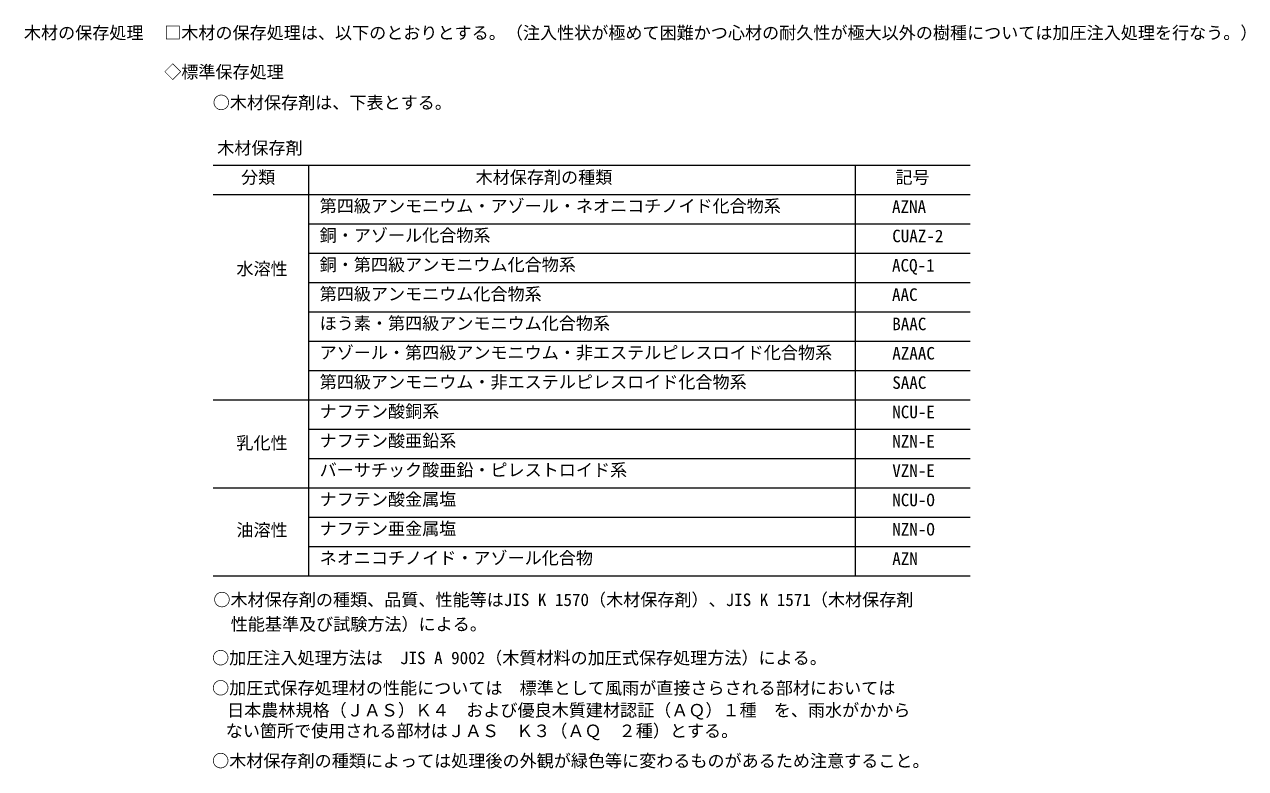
# Model space of a CAD drawing. Units: millimetres, scale not verified. Extents: x 303 to 2802, y 3147 to 4669.
import ezdxf
from ezdxf.enums import TextEntityAlignment as Align

# ---------------------------------------------------------------- set-up
doc = ezdxf.new("R2010")
doc.units = ezdxf.units.MM
doc.header["$LTSCALE"] = 10
doc.layers.add('_0-0_', color=7, linetype='Continuous', lineweight=13)
doc.styles.add('ＭＳ ゴシック', font='')
doc.styles.get('ＭＳ ゴシック').set_extended_font_data('MS Gothic')

msp = doc.modelspace()

# ---------------------------------------------------------------- linework, layer by layer
at = {"layer": '_0-0_'}
for p, q in [((689.42, 4381.63), (2239.01, 4381.63)), ((884.65, 4381.63), (884.65, 3541.63)), ((2003.76, 4381.63), (2003.76, 3541.63)), ((689.42, 4321.63), (2239.01, 4321.63)), ((884.65, 4261.63), (2239.01, 4261.63)), ((884.65, 4201.63), (2239.01, 4201.63)), ((884.65, 4141.63), (2239.01, 4141.63)), ((884.65, 4081.63), (2239.01, 4081.63)), ((884.65, 4021.63), (2239.01, 4021.63)), ((884.65, 3961.63), (2239.01, 3961.63)), ((689.42, 3901.63), (2239.01, 3901.63)), ((884.65, 3841.63), (2239.01, 3841.63)), ((884.65, 3781.63), (2239.01, 3781.63)), ((689.42, 3721.63), (2239.01, 3721.63)), ((884.65, 3661.63), (2239.01, 3661.63)), ((884.65, 3601.63), (2239.01, 3601.63)), ((689.42, 3541.63), (2239.01, 3541.63))]:
    msp.add_line(p, q, dxfattribs=at)

# ---------------------------------------------------------------- texts
at = {"layer": '_0-0_', "style": 'ＭＳ ゴシック'}
for s, p in [('木材の保存処理', (302.34, 4631.76)), ('□木材の保存処理は、以下のとおりとする。（注入性状が極めて困難かつ心材の耐久性が極大以外の樹種については加圧注入処理を行なう。）', (589.36, 4631.76)), ('◇標準保存処理', (589.36, 4551.76)), ('○木材保存剤は、下表とする。', (688.71, 4488.96)), ('木材保存剤', (697.86, 4396.15)), ('分類', (746.72, 4336.15)), ('木材保存剤の種類', (1226.71, 4336.15)), ('記号', (2085.91, 4336.15)), ('第四級アンモニウム・アゾール・ネオニコチノイド化合物系', (907.54, 4277.47)), ('AZNA', (2078.88, 4276.15)), ('銅・アゾール化合物系', (907.54, 4217.47)), ('CUAZ-2', (2079.4, 4216.15)), ('水溶性', (737.2, 4148.91)), ('銅・第四級アンモニウム化合物系', (907.54, 4157.47)), ('ACQ-1', (2078.88, 4156.15)), ('第四級アンモニウム化合物系', (907.54, 4097.47)), ('AAC', (2078.88, 4096.15)), ('ほう素・第四級アンモニウム化合物系', (907.54, 4037.47)), ('BAAC', (2079.4, 4036.15)), ('アゾール・第四級アンモニウム・非エステルピレスロイド化合物系', (907.54, 3977.47)), ('AZAAC', (2079.4, 3976.15)), ('第四級アンモニウム・非エステルピレスロイド化合物系', (907.54, 3917.47)), ('SAAC', (2079.4, 3916.15)), ('ナフテン酸銅系', (907.54, 3857.47)), ('NCU-E', (2079.4, 3856.15)), ('乳化性', (737.2, 3792.7)), ('ナフテン酸亜鉛系', (907.54, 3797.47)), ('NZN-E', (2079.4, 3796.15)), ('バーサチック酸亜鉛・ピレストロイド系', (907.54, 3737.47)), ('VZN-E', (2079.4, 3736.15)), ('ナフテン酸金属塩', (907.54, 3677.47)), ('NCU-O', (2079.4, 3676.15)), ('油溶性', (737.2, 3614.71)), ('ナフテン亜金属塩', (907.54, 3617.47)), ('NZN-O', (2079.4, 3616.15)), ('ネオニコチノイド・アゾール化合物', (907.54, 3557.47)), ('AZN', (2079.4, 3556.15)), ('○木材保存剤の種類、品質、性能等はJIS K 1570（木材保存剤）、JIS K 1571（木材保存剤', (690.06, 3471.9)), ('性能基準及び試験方法）による。', (725.49, 3421.9)), ('○加圧注入処理方法は\u3000JIS A 9002（木質材料の加圧式保存処理方法）による。', (687.44, 3352.99)), ('○加圧式保存処理材の性能については\u3000標準として風雨が直接さらされる部材においては', (687.44, 3291.39)), ('日本農林規格（ＪＡＳ）Ｋ４\u3000および優良木質建材認証（ＡＱ）１種\u3000を、雨水がかから', (718.15, 3246.01)), ('ない箇所で使用される部材はＪＡＳ\u3000Ｋ３（ＡＱ\u3000２種）とする。', (715.36, 3203.77)), ('○木材保存剤の種類によっては処理後の外観が緑色等に変わるものがあるため注意すること。', (687.44, 3142.42))]:
    msp.add_text(s, height=25.63, dxfattribs=at).set_placement(p, align=Align.BOTTOM_LEFT)

doc.saveas('drawing.dxf')
